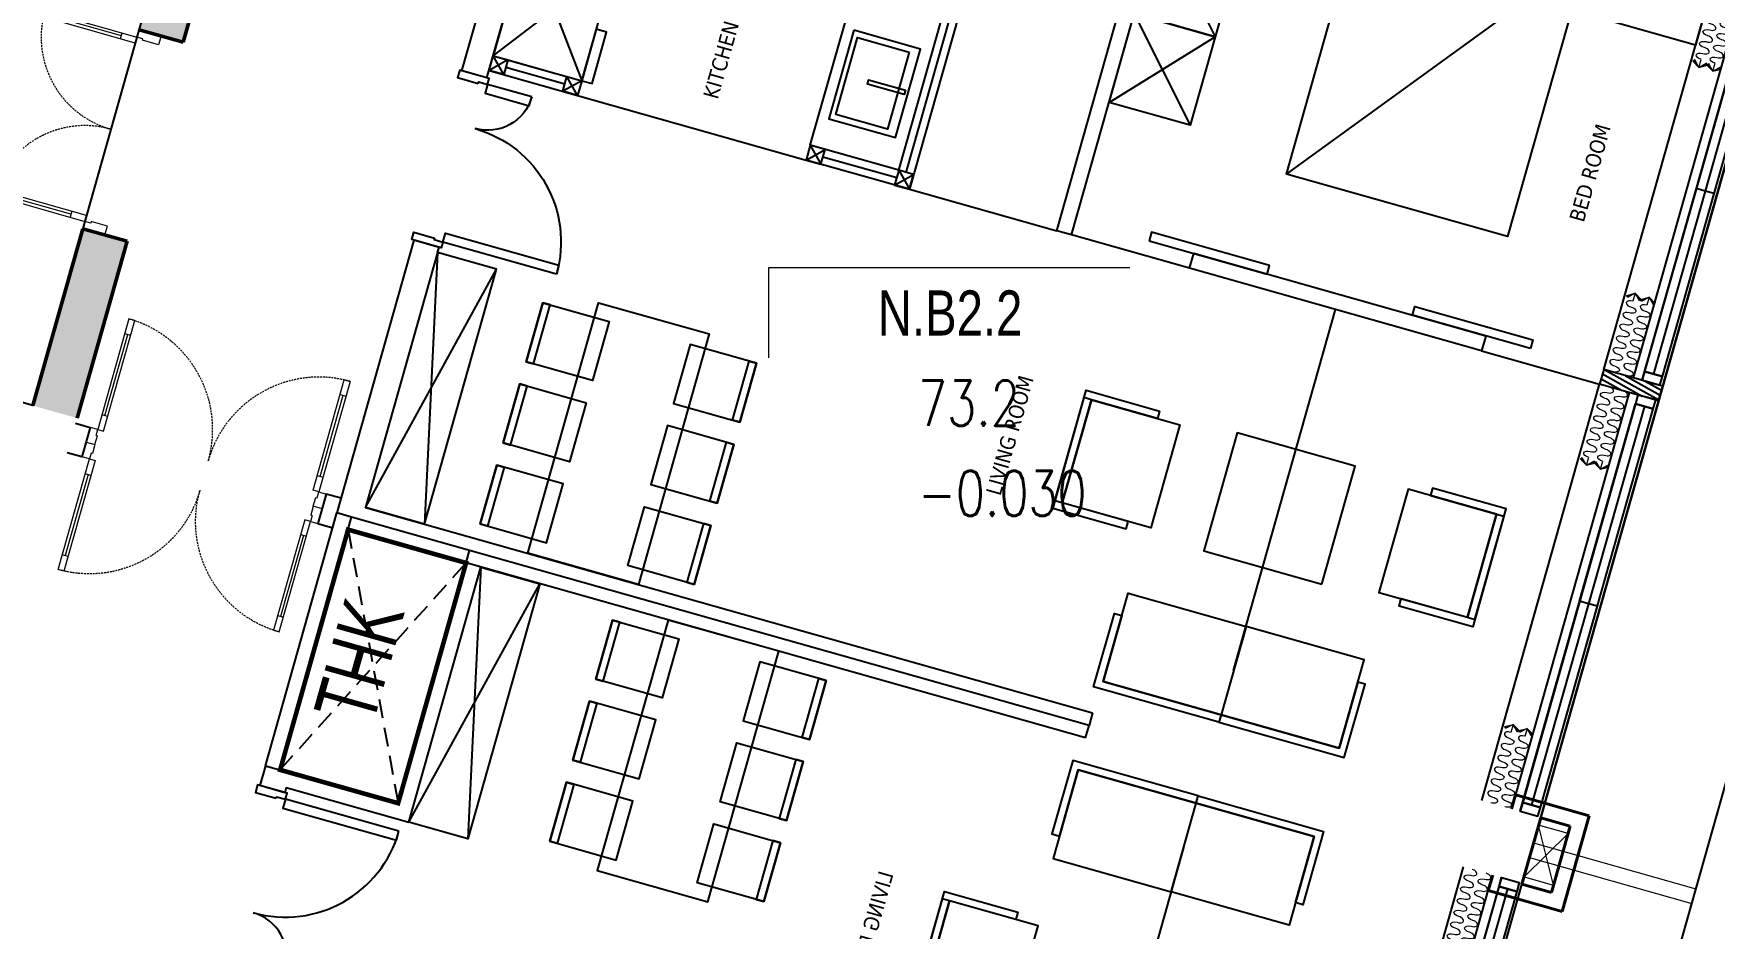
# Model space of a CAD drawing. Header units: millimetres. Extents: x -361669633 to 361256854, y -284153744 to 284385552.
# Drawn here: x -47211 to -36244, y 98022 to 103864 of the extents above; entities that cross this region are included whole.
import ezdxf
from ezdxf.enums import TextEntityAlignment as Align
from ezdxf.xclip import XClip

# ---------------------------------------------------------------- set-up
doc = ezdxf.new("R2010")
doc.units = ezdxf.units.MM
doc.header["$LTSCALE"] = 100
doc.header["$MEASUREMENT"] = 0
doc.header["$XCLIPFRAME"] = 0
doc.set_wipeout_variables(frame=1)
for name, pattern in [('ACAD_ISO03W100', [30, 12, -18]), ('HIDDEN', [0.375, 0.25, -0.125]), ('Xref_NT1+NT2_MBDV Cot vach_220729$0$HIDDEN2', [0.1875, 0.125, -0.0625]), ('Xref_ST_MBDV Cot vach 30.7.2022$0$HIDDEN', [0.375, 0.25, -0.125])]:
    doc.linetypes.add(name, pattern=pattern)
for name, color, linetype in [('1VinaPVC-Text', 9, 'Continuous'), ('A-_FURN----_E-_N', 251, 'Continuous'), ('A-_SANIEQPT_E-_N', 251, 'Continuous'), ('A-ANNO-ROOM', 50, 'Continuous'), ('A-WALL-FNSH', 11, 'Continuous'), ('dien tich thong thuy', 3, 'Continuous'), ('IDEA - dim', 251, 'Continuous'), ('KT-Net manh', 139, 'Continuous'), ('KT-Tuong', 1, 'Continuous'), ('Xref_NT1+NT2_MBDV Cot vach_220729$0$ccu12-Hatch', 250, 'Continuous'), ('Xref_NT1+NT2_MBDV Cot vach_220729$0$ccu12-Thay', 7, 'Continuous'), ('Xref_NT1+NT2_MBDV Cot vach_220729$0$KT-Net manh', 139, 'Continuous'), ('Xref_NT1+NT2_MBDV Cot vach_220729$0$KT-Text', 7, 'Continuous'), ('Xref_ST_MBDV Cot vach 30.7.2022$0$KT-Khuat', 9, 'Xref_ST_MBDV Cot vach 30.7.2022$0$HIDDEN')]:
    doc.layers.add(name, color=color, linetype=linetype)
for name, color, linetype, lineweight in [('CIC36 net manh', 8, 'Continuous', 9), ('KT-Chuviet', 255, 'Continuous', 15), ('KT-lomo nuoc', 3, 'HIDDEN', 5), ('KT-Net cat', 1, 'Continuous', 40), ('KT-Net thay', 7, 'Continuous', 15), ('KT-Net truc', 18, 'Continuous', 15), ('Xref_NT1+NT2_MBDV Cot vach_220729$0$CUA', 37, 'Continuous', 13), ('Xref_NT1+NT2_MBDV Cot vach_220729$0$KT-Net cot vach', 6, 'Continuous', 50)]:
    doc.layers.add(name, color=color, linetype=linetype, lineweight=lineweight)
doc.styles.add('220126_HDN_HBA typical plan$0$211210_HDN_HBA_TYPICAL PLAN CORE OPT 1$0$HBA-Text', font='GOTHIC.TTF')
doc.styles.add('font unicode ccu', font='arial.ttf')
doc.styles.add('ROMANS', font='ROMANS.SHX')
doc.styles.add('Tahoma', font='tahoma.ttf')
doc.styles.add('Xref_NT1+NT2_MBDV Cot vach_220729$0$Arial', font='arial.ttf', dxfattribs={"width": 0.7})

# ---------------------------------------------------------------- blocks, each defined once
blk = doc.blocks.new('*U155')
for p, q in [((-1260.000000000004, 525.000000000002), (-1300.000000000004, 525.000000000002)), ((-1280.000000000004, 100.0000000000002), (-1280.000000000004, 525.000000000002)), ((-90.00000000000001, 525.0000000000018), (-50.00000000000001, 525.0000000000018)), ((-70, 100), (-70.00000000000001, 525.0000000000018)), ((-1260.000000000004, 100.0000000000002), (-1300.000000000004, 100.0000000000002)), ((-90, 100), (-50, 100))]:
    blk.add_line(p, q)
for points in [[(-1300.000000000004, 1.776356839400256e-13), (-1260.000000000004, 1.776356839400256e-13), (-1260.000000000004, 625.000000000002), (-1300.000000000004, 625.000000000002)], [(-50, 0), (-90, 0), (-90.00000000000001, 625.0000000000018), (-49.99999999999979, 625.0000000000018)], [(-1350.000000000004, -149.9999999999989), (-1290.000000000004, -149.9999999999989), (-1290.000000000004, -39.99999999999982), (-1300.000000000004, -39.99999999999982), (-1300.000000000004, 1.776356839400256e-13), (-1350.000000000004, 2.060573933704296e-13)], [(0, -149.9999999999991), (-60, -149.9999999999991), (-60, -40), (-50, -40), (-50, 0), (0, 0)]]:
    blk.add_lwpolyline(points, close=True)
at = {"linetype": 'Xref_NT1+NT2_MBDV Cot vach_220729$0$HIDDEN2'}
for centre, radius, start, end in [((-1300.000000001013, -1.091216006443577e-09), 625.00000000124, 7.016709298534867e-15, 89.99996073224838), ((-49.99999999983451, -2.645705876602741e-10), 625.000000000419, 90.00003926775162, 180)]:
    blk.add_arc(centre, radius, start, end, dxfattribs=at)
blk = doc.blocks.new('Xref_NT1+NT2_MBDV Cot vach_220729$0$A$C6F5A0866')
at = {"layer": 'Xref_NT1+NT2_MBDV Cot vach_220729$0$ccu12-Hatch', "ltscale": 0.5}
h = blk.add_hatch(dxfattribs=at)
h.set_pattern_fill('1BETONG2-BOP', color=256, scale=50, angle=-9.221226682393311, pattern_type=2)
h.set_pattern_definition([(40.77877331760666, (-344030.3944177576, 1051586.248183714), (348.9675850483742, -88.4399490210206), [37.5, -412.5]), (345.7787733176067, (-344030.3944177576, 1051586.248183714), (-8.210898913512196, 382.3529989210534), [29.99999999999996, -329.9999999999994]), (91.23017331760666, (-344001.3137862326, 1051578.878190373), (340.7569124668878, 293.9127818386315), [31.87009499999996, -350.5710559999993]), (36.96297331760668, (-344014.3697291065, 1051684.955880241), (513.4625743915367, -167.2010307779809), [56.25, -618.75]), (87.41437331760669, (-343971.5811901797, 1051671.022434192), (539.3416914241059, 405.8762616606115), [47.80514399999991, -525.8564999999986]), (341.9629733176067, (-344014.3697291065, 1051684.955880241), (539.3413746221111, 405.8766828830586), [44.99999999999991, -494.9999999999993]), (11.77877331760669, (-343969.0220530062, 1051652.266611784), (262.3373889366649, -246.5341646977719), [37.49999999999999, -412.4999999999999]), (216.7787733176067, (-343969.0220530062, 1051652.266611784), (302.3113750775801, -234.2414718695076), [30, -330]), (62.23017331760668, (-343947.1606170078, 1051631.722084084), (440.5244551362457, 91.85968184684302), [31.870095, -350.571056]), (58.27877331760666, (-344030.3944177576, 1051586.248183714), (-53.36434103728865, 157.7776666884637), [0, -325.9999999999994, 0, -334.9999999999994, 0, -331.2499999999994]), (355.2787733176066, (-344030.3944177576, 1051586.248183714), (170.2997612820221, 164.892499245073), [0, -190.9999999999999, 0, -318.4999999999999, 0, -126.25]), (318.2787733176067, (-344140.4534993852, 1051604.115711559), (261.6547411591457, -53.9033888446771), [0, -125, 0, -389.9999999999999, 0, -517.4999999999999]), (308.2787733176067, (-344189.8073476484, 1051612.128055886), (295.8455729819947, 2.678777138048432), [0, -162.4999999999997, 0, -258.9999999999993, 0, -367.4999999999993]), (305.7787733176067, (-344030.3944177576, 1051586.248183714), (172.3971011095514, 124.2396455605985), []), (305.7787733176067, (-344020.5792959586, 1051646.706647836), (172.3971011095514, 124.2396455605985), [])])
h.paths.add_polyline_path([(3150.000966757172, 11324.99636555534), (6200.000687518448, 11324.99637230266), (6200.000687552747, 324.9995365019422), (5800.000662928098, 324.9995365005452), (5800.000662927137, 624.999536500778), (5900.000687551787, 624.9995365010254), (5900.000687519336, 11024.99636555523), (3150.000408315187, 11024.99636555534)])
h.paths.add_polyline_path([(4450.000662927923, 324.9995364966016), (3249.999483165913, 324.9995364926581), (3249.999833536145, 624.9995365010109), (4450.000662927108, 624.9995364966016)])
at = {"layer": 'Defpoints'}
blk.add_lwpolyline([(3249.999833536189, 3524.996365553248), (5900.000687551801, 3524.996365553467), (5900.000687551787, 624.9995365010254), (3249.999833536145, 624.9995365010109)], close=True, dxfattribs=at)
at = {"layer": 'Xref_NT1+NT2_MBDV Cot vach_220729$0$KT-Net cot vach'}
for p, q in [((4450.000662927137, 624.9995365005452), (4450.000662928156, 324.9995365007926)), ((5800.000662927137, 624.999536500778), (5800.000662928098, 324.9995365005452))]:
    blk.add_line(p, q, dxfattribs=at)
for points in [[(3150.000687536231, 11324.99636555547), (6200.000687518419, 11324.99636555546), (6200.000687552747, 324.9995365019422), (5800.000662928098, 324.9995365005452)], [(4450.000662927108, 624.9995364966016), (3249.99948316504, 624.9995364926435)], [(4450.000662927923, 324.9995364966016), (3249.999483165913, 324.9995364926581)]]:
    blk.add_lwpolyline(points, dxfattribs=at)
at = {"layer": 'Xref_NT1+NT2_MBDV Cot vach_220729$0$CUA'}
blk.add_blockref('*U155', (5800.000662927167, 624.999536500778), dxfattribs=at)
blk = doc.blocks.new('*U246')
for points in [[(482.6951045578201, -398.9039813853606), (464.6170375002125, -396.4493711387506), (464.3337632049024, -466.3349522090732)], [(396.7561588253833, -484.1490495130481), (464.3337632049024, -466.3349522090732), (394.4481821902239, -466.0516779393653)]]:
    blk.add_hatch(color=256).paths.add_polyline_path(points)
blk.add_line((464.3337632049024, -466.3349522090732), (416.9273155568029, -418.7598943406972))
for points in [[(482.6951045578201, -398.9039813853606), (464.6170375002125, -396.4493711387506), (464.3337632049024, -466.3349522090732)], [(396.7561588253833, -484.1490495130481), (464.3337632049024, -466.3349522090732), (394.4481821902239, -466.0516779393653)]]:
    blk.add_lwpolyline(points, close=True)
for centre in [(16.76743755071067, -17.17677016190672), (85.71403000141326, -87.65612936302188), (155.3043908096025, -157.4940017787478), (224.8947516177918, -227.3318741944736), (294.485112425981, -297.1697466101995), (364.0754732341703, -367.0076190259254)]:
    blk.add_ellipse(centre, major_axis=(34.52187991841241, 31.95056764796491), ratio=0.5238875827070036, start_param=4.731720461219403, end_param=7.873313114809197)
at = {"extrusion": (0, 0, -1)}
for centre in [(51.5728287498025, -52.1059534814385), (120.5194212005051, -122.5853126825537), (190.1097820086943, -192.4231850982796), (259.7001428168836, -262.2610575140054), (329.2905036250728, -332.0989299297313), (398.8808644332621, -401.9368023454572)]:
    blk.add_ellipse(centre, major_axis=(-32.07293168385898, -34.4082260416161), ratio=0.5238875826554585, start_param=4.731720461217387, end_param=7.87331311480718, dxfattribs=at)
blk = doc.blocks.new('*U242')
at = {"linetype": 'Continuous'}
for points in [[(-375.0000000000002, -849.9999999962746), (374.9999999999998, -849.9999999962748), (375.0000000000002, 850.0000000037252), (-374.9999999999998, 850.0000000037254)], [(-724.9999999999999, 750.0000000037254), (-274.9999999999999, 750.0000000037253), (-274.9999999999999, 350.0000000037253), (-724.9999999999999, 350.0000000037254)], [(-724.9999999999999, 350.0000000037254), (-674.9999999999999, 350.0000000037254), (-674.9999999999999, 750.0000000037254), (-724.9999999999999, 750.0000000037254)], [(725.0000000000001, 750.0000000037252), (275.0000000000001, 750.0000000037253), (275.0000000000001, 350.0000000037252), (725.0000000000001, 350.0000000037252)], [(725.0000000000001, 350.0000000037252), (675.0000000000001, 350.0000000037252), (675.0000000000001, 750.0000000037252), (725.0000000000001, 750.0000000037252)], [(-725, 200.0000000037254), (-274.9999999999999, 200.0000000037253), (-275.0000000000001, -199.9999999962747), (-725, -199.9999999962746)], [(-725, -199.9999999962746), (-675, -199.9999999962746), (-675, 200.0000000037254), (-725, 200.0000000037254)], [(725, 200.0000000037251), (275.0000000000001, 200.0000000037252), (274.9999999999999, -199.9999999962748), (725, -199.9999999962749)], [(725, -199.9999999962749), (675, -199.9999999962748), (675, 200.0000000037252), (725, 200.0000000037251)], [(-725.0000000000001, -749.9999999962746), (-275.0000000000001, -749.9999999962747), (-275.0000000000001, -349.9999999962747), (-725.0000000000001, -349.9999999962746)], [(-725.0000000000001, -349.9999999962746), (-675.0000000000001, -349.9999999962746), (-675.0000000000001, -749.9999999962746), (-725.0000000000001, -749.9999999962746)], [(724.9999999999999, -749.9999999962748), (274.9999999999999, -749.9999999962747), (274.9999999999999, -349.9999999962748), (724.9999999999999, -349.9999999962748)], [(724.9999999999999, -349.9999999962748), (674.9999999999999, -349.9999999962748), (674.9999999999999, -749.9999999962748), (724.9999999999999, -749.9999999962748)]]:
    blk.add_lwpolyline(points, close=True, dxfattribs=at)
blk = doc.blocks.new('dc')
for points in [[(-1100, -40), (-1110, -40), (-1110, -100), (-1150, -100), (-1150, 100), (-1100, 100)], [(-50, -40), (-40, -40), (-40, -100), (0, -100), (0, 100), (-50, 100)], [(-1109.999999999985, -400), (-1109.999999999985, -100), (-1049.999999999985, -100), (-1049.999999999985, -400)], [(-39.99999999998545, -869.9999999999709), (-39.99999999998545, -99.9999999999709), (-99.99999999998545, -99.9999999999709), (-99.99999999998545, -869.9999999999709)]]:
    blk.add_lwpolyline(points, close=True)
for centre, radius, start, end in [((-1110.000000000029, -99.9999999999709), 300.0000000000291, 270, 0), ((-40.0000000000291, -100.0000000000873), 769.9999999999345, 180, 270)]:
    blk.add_arc(centre, radius, start, end)
blk = doc.blocks.new('27')
blk.add_line((-5.820766091346741e-11, 100), (-4.365574568510056e-11, 1.455191522836685e-11))
blk.add_lwpolyline([(84.9999999999709, 5099.999999294523), (2.91038304567337e-11, 5099.999999294509), (-2.91038304567337e-11, 100)])
at = {"color": 6, "const_width": 29.99999999999999}
blk.add_lwpolyline([(84.9999999999709, 900.0000000000146), (1714.999999999956, 900.0000000000146), (1714.999999999971, 100.0000000000146), (84.9999999999709, 100)], close=True, dxfattribs=at)
at = {"layer": 'A-_FURN----_E-_N'}
blk.add_line((84.99999999995634, 1400.000000000015), (84.99999999994179, 1000.000000000015), dxfattribs=at)
at = {"layer": 'A-_FURN----_E-_N', "linetype": 'Continuous'}
for points in [[(748.005034064845, 6709.999999647203), (299.9999999999854, 6709.999999647218), (299.9999999999563, 5909.999999647218), (249.9999999999854, 5909.999999647211), (249.9999999999709, 6759.999999647225), (748.0050340648304, 6759.999999647218)], [(299.9999999999854, 6709.999999647218), (899.9999999999418, 6709.999999647203), (899.9999999999563, 5909.999999647218), (299.9999999999563, 5909.999999647218)], [(748.0050340648304, 5109.999999647218), (299.9999999999563, 5109.999999647218), (299.9999999999563, 5909.999999647218), (249.9999999999854, 5909.999999647211), (249.9999999999709, 5059.999999647203), (748.005034064845, 5059.999999647203)], [(299.9999999999563, 5109.999999647218), (899.9999999999563, 5109.999999647218), (899.9999999999563, 5909.999999647218), (299.9999999999563, 5909.999999647218)], [(2049.999999999971, 4536.256099734179), (2049.999999999971, 5136.256099734164), (1349.999999999956, 5136.256099734179), (1349.999999999942, 4536.256099734179)], [(1349.999999999956, 4984.261133799286), (1349.999999999942, 4536.256099734179), (2049.999999999971, 4536.256099734179), (2049.999999999971, 4486.256099734179), (1299.999999999956, 4486.256099734179), (1299.999999999956, 4984.261133799242)], [(2049.999999999971, 4984.261133799286), (2049.999999999971, 4536.256099734179), (1349.999999999942, 4536.256099734179), (1349.999999999956, 4486.256099734164), (2099.999999999971, 4486.256099734164), (2099.999999999971, 4984.261133799286)]]:
    blk.add_lwpolyline(points, close=True, dxfattribs=at)
at = {"layer": 'A-WALL-FNSH', "color": 5}
for points in [[(285.0001801965118, 8079.999999313572), (285.0001801965118, 7959.999999313572), (225.0001801965118, 7959.999999313557), (225.0001801964972, 8079.999999313557)], [(2989.994292274088, 7959.999999313499), (285.0001801965118, 7959.999999313572), (285.0001801965118, 8079.999999313572), (2989.994292274074, 8079.999999313492)], [(1649.99714613703, 8019.999999313564), (285.0001801965118, 8019.999999313572), (285.0001801965118, 8079.999999313572), (1649.99714613703, 8079.999999313572)]]:
    blk.add_lwpolyline(points, close=True, dxfattribs=at)
blk.add_lwpolyline([(225.0001801965118, 7959.999999313557), (2989.994292274088, 7959.999999313499)], dxfattribs=at)
at = {"layer": 'IDEA - dim'}
for p, q in [((8475.000180194795, 8099.999999294552), (225.0001801965118, 8099.999999294363)), ((3049.994292274074, 7899.999999294421), (225.0001801965263, 7899.999999294363))]:
    blk.add_line(p, q, dxfattribs=at)
blk.add_lwpolyline([(1814.999999999971, 1000.000000000015), (84.99999999994179, 1000.000000000015), (84.99999999995634, 1400.000000000015), (1814.999999999956, 1400)], close=True, dxfattribs=at)
at = {"layer": 'KT-Net manh', "linetype": 'ACAD_ISO03W100', "ltscale": 4}
for p, q in [((225.0001801965118, 7699.999999294363), (3049.994292244286, 7699.999999294458)), ((599.9999999999563, 5909.999999647203), (3049.994292274059, 5909.999999647203)), ((84.99999999994179, 1000.000000000015), (1814.999999999956, 1400)), ((1814.999999999971, 1000.000000000015), (84.99999999995634, 1400.000000000015))]:
    blk.add_line(p, q, dxfattribs=at)
at = {"layer": 'KT-Tuong'}
for p, q in [((84.99999999995634, 5099.999999294538), (84.9999999999709, 900.0000000000146)), ((84.9999999999709, 900.0000000000146), (-4.365574568510056e-11, 900.0000000000146)), ((1714.999999999956, 900.0000000000146), (84.9999999999709, 900.0000000000146)), ((1714.999999999956, 1.455191522836685e-11), (1714.999999999956, 900.0000000000146)), ((1814.999999999971, 170.0000000000146), (1849.994292274059, 170.0000000000146)), ((1849.994292274059, 170.0000000000146), (1849.994292274059, 1.455191522836685e-11)), ((1714.999999999971, 100.0000000000146), (-5.820766091346741e-11, 100)), ((1714.999999999956, 1.455191522836685e-11), (-4.365574568510056e-11, 1.455191522836685e-11)), ((1714.999999999956, 1.455191522836685e-11), (1849.994292274059, 1.455191522836685e-11))]:
    blk.add_line(p, q, dxfattribs=at)
for points in [[(1814.999999999971, 170.0000000000146), (1814.999999999971, 1000.000000000015), (84.99999999994179, 1000.000000000015)], [(-5.820766091346741e-11, 100), (-4.365574568510056e-11, 1.455191522836685e-11)]]:
    blk.add_lwpolyline(points, dxfattribs=at)
at = {"layer": 'Xref_ST_MBDV Cot vach 30.7.2022$0$KT-Khuat', "linetype": 'Xref_ST_MBDV Cot vach 30.7.2022$0$HIDDEN', "ltscale": 5}
for p, q in [((84.9999999999709, 100), (1714.999999999956, 900.0000000000146)), ((1714.999999999971, 100.0000000000146), (84.9999999999709, 900.0000000000146))]:
    blk.add_line(p, q, dxfattribs=at)
at = {"layer": 'A-_FURN----_E-_N', "linetype": 'Continuous', "rotation": 270}
blk.add_blockref('*U242', (934.9999999962165, 2645.000000000015), dxfattribs=at)
at = {"layer": 'A-_FURN----_E-_N', "rotation": 179.9999999999999}
blk.add_blockref('dc', (1849.994292274074, 84.99997074174462), dxfattribs=at)
at = {"layer": 'CIC36 net manh', "color": 8, "xscale": 0.81000000001126, "yscale": 0.81000000001126, "zscale": 0.81000000001126, "rotation": 45.123201203973}
for p in [(225.5284508862678, 7856.29028462265), (225.7461652182974, 7761.336658135711)]:
    blk.add_blockref('*U246', p, dxfattribs=at)
at = {"layer": '1VinaPVC-Text', "style": 'Tahoma', "text_generation_flag": 4}
blk.add_text('LIVING ROOM', height=100.0000000000054, dxfattribs=at).set_placement((1280.21220677899, 4137.080444374005))
blk = doc.blocks.new('*U244')
at = {"ltscale": 5}
for points in [[(-300, -450), (300, -450), (300, 0), (-300, 0)], [(-261, -65), (261, -65), (261, -415), (-261, -415)], [(-15, -20), (15, -20), (15, -270), (-15, -270)]]:
    blk.add_lwpolyline(points, close=True, dxfattribs=at)
blk = doc.blocks.new('34')
at = {"layer": 'A-_FURN----_E-_N'}
h = blk.add_hatch(dxfattribs=at)
h.set_pattern_fill('ANSI31', color=256, scale=9.999999999999995, angle=211.5575591802759)
h.set_pattern_definition([(256.5575591802759, (115237.8922864832, 116026.232985067), (30.88017535707068, -7.380871894062654), [])])
h.paths.add_polyline_path([(5550.005707726727, 7699.999999293912), (5650.005707726712, 7699.999999293876), (5650.005707726741, 8099.999999293876), (5550.00570772677, 8099.99999929389)])
blk.add_line((8699.999999999985, 99.99999999908323), (8699.999999999985, -9.167706593871117e-10))
blk.add_lwpolyline([(8615.000000000538, 5099.999999293606), (8700.000000000495, 5099.999999293577), (8699.99999999997, 99.99999999906868)])
for p, q in [((5650.005707726406, 4919.999999999418), (5550.005707726406, 4919.999999999432)), ((5550.005707726188, 2919.999999999462), (3950.005707726203, 2919.999999999607)), ((5550.00570772613, 2319.999999999447), (4550.005707726115, 2319.999999999549)), ((8614.99999999981, 569.9999999990832), (8614.999999999782, 169.9999999990832))]:
    blk.add_line(p, q, dxfattribs=at)
at = {"layer": 'A-_FURN----_E-_N', "linetype": 'Continuous'}
for points in [[(6650.000000000728, 6835.738865494437), (6650.000000000786, 7283.743899559551), (7350.000000000786, 7283.743899559464), (7350.000000000786, 7333.743899559486), (6600.0000000008, 7333.743899559558), (6600.000000000728, 6835.738865494466)], [(7350.000000000742, 6835.73886549435), (7350.000000000786, 7283.743899559464), (6650.000000000786, 7283.743899559551), (6650.000000000786, 7333.743899559566), (7400.000000000771, 7333.743899559486), (7400.000000000742, 6835.738865494372)], [(6650.000000000786, 7283.743899559551), (6650.000000000713, 6683.743899559566), (7350.000000000742, 6683.743899559457), (7350.000000000786, 7283.743899559464)], [(8400.000000000698, 6709.99999964633), (7800.000000000713, 6709.999999646374), (7800.000000000626, 5909.999999646403), (8400.00000000064, 5909.999999646316)], [(7951.994965935854, 6709.999999646374), (8400.000000000698, 6709.99999964633), (8400.00000000064, 5909.999999646316), (8450.000000000626, 5909.999999646308), (8450.000000000728, 6759.999999646316), (7951.994965935854, 6759.999999646388)], [(7400.000000000684, 6309.999999646425), (6600.000000000669, 6309.999999646519), (6600.000000000597, 5509.999999646519), (7400.000000000611, 5509.999999646439)], [(8400.000000000538, 5109.999999646345), (7800.000000000538, 5109.999999646403), (7800.000000000626, 5909.999999646403), (8400.00000000064, 5909.999999646316)], [(7951.99496593565, 5109.999999646374), (8400.000000000538, 5109.999999646345), (8400.00000000064, 5909.999999646316), (8450.000000000626, 5909.999999646308), (8450.000000000538, 5059.99999964633), (7951.994965935664, 5059.999999646359)], [(6650.000000000495, 4536.25609973348), (6650.000000000553, 5136.25609973348), (7350.000000000524, 5136.256099733408), (7350.00000000048, 4536.256099733408)], [(6650.000000000524, 4984.261133798587), (6650.000000000495, 4536.25609973348), (7350.00000000048, 4536.256099733408), (7350.00000000048, 4486.256099733393), (6600.00000000048, 4486.25609973348), (6600.000000000509, 4984.261133798587)], [(7350.000000000524, 4984.2611337985), (7350.00000000048, 4536.256099733408), (6650.000000000495, 4536.25609973348), (6650.00000000048, 4486.256099733466), (7400.00000000048, 4486.256099733393), (7400.000000000553, 4984.2611337985)], [(3550.005707726305, 4119.999999999636), (3550.005707726377, 4669.999999993262), (4150.005707726377, 4669.999999993175), (4150.005707726334, 4119.999999999578), (3550.005707726305, 4119.999999999636)], [(4150.005707726334, 4119.999999999578), (4150.005707726377, 4669.999999993175), (4750.005707726377, 4669.999999993117), (4750.005707726319, 4119.99999999952), (4150.005707726334, 4119.999999999578)], [(5550.005707725883, 169.9999999994325), (5550.005707725955, 769.999999999447), (4750.00570772597, 769.9999999995198), (4750.005707725897, 169.999999999578)], [(5550.005707725955, 769.999999999447), (5550.005707725941, 839.9999999994179), (5200.00570772597, 839.999999999447), (5200.005707725955, 769.9999999994616)]]:
    blk.add_lwpolyline(points, close=True, dxfattribs=at)
at = {"layer": 'A-WALL-FNSH', "color": 5}
for points in [[(3010.005707726741, 7959.99999931315), (5490.005707726741, 7959.999999312888), (5490.005707726741, 8079.999999312873), (3010.005707726756, 8079.999999313142)], [(4250.005707726727, 7959.999999313004), (3010.005707726741, 7959.99999931315), (3010.005707726741, 8019.99999931315), (4250.005707726756, 8019.999999313033)], [(4250.005707726756, 8019.999999313033), (5490.005707726756, 8019.99999931288), (5490.005707726741, 8079.999999312873), (4250.005707726756, 8079.999999313019)], [(5490.005707726741, 8079.999999312873), (5490.005707726741, 7959.999999312888), (5550.005707726741, 7959.99999931288), (5550.005707726756, 8079.999999312888)], [(5650.005707726756, 8079.999999312924), (5650.005707726756, 7959.999999312924), (5710.005707726741, 7959.999999312895), (5710.005707726756, 8079.999999312902)], [(5710.005707726741, 7959.999999312895), (8414.999819804318, 7959.999999312677), (8414.999819804318, 8079.999999312677), (5710.005707726756, 8079.999999312902)], [(7050.002853863814, 7959.999999312844), (5710.005707726741, 7959.999999312895), (5710.005707726741, 8019.999999312924), (7050.0028538638, 8019.999999312837)], [(7050.0028538638, 8019.999999312837), (8414.999819804318, 8019.999999312677), (8414.999819804318, 8079.999999312677), (7050.002853863814, 8079.999999312822)], [(8414.999819804318, 8079.999999312677), (8414.999819804318, 7959.999999312677), (8474.999819804318, 7959.999999312669), (8474.999819804332, 8079.999999312662)]]:
    blk.add_lwpolyline(points, close=True, dxfattribs=at)
for points in [[(5550.005707726741, 7959.99999931288), (3010.005707726741, 7959.99999931315)], [(8474.999819804318, 7959.999999312669), (5710.005707726741, 7959.999999312895)], [(5550.005707726188, 2969.999999999432), (4050.005707726217, 2969.999999999578)], [(5600.005707726144, 2419.999999999403), (5600.005707726174, 2919.999999999432)], [(5600.005707725897, 269.9999999994179), (5600.005707725926, 669.9999999994325)]]:
    blk.add_lwpolyline(points, dxfattribs=at)
at = {"layer": 'IDEA - dim'}
for p, q in [((224.9998198060057, 8099.999999294567), (8474.999819804347, 8099.999999293468)), ((5550.00570772677, 8099.99999929389), (5550.005707726727, 7699.999999293912)), ((5650.005707726741, 8099.999999293876), (5650.005707726712, 7699.999999293876)), ((2950.005707726741, 7899.999999294188), (5550.005707726727, 7899.999999293817)), ((5650.005707726741, 7899.999999293854), (8474.999819804289, 7899.999999293446)), ((5550.005707726727, 7699.999999293912), (5650.005707726712, 7699.999999293876)), ((5550.00570772661, 6899.999999293883), (5550.005707726406, 4919.999999999432)), ((5550.00570772661, 6899.999999293883), (5650.005707726625, 6899.99999929389)), ((5650.005707726625, 6899.99999929389), (5650.005707726406, 4919.999999999418)), ((3950.005707726203, 3019.999999999607), (5650.005707726188, 3019.999999999418)), ((5650.005707726188, 2919.999999999418), (5550.005707726188, 3019.999999999432)), ((5550.005707726188, 2919.999999999462), (5650.005707726188, 3019.999999999418)), ((5650.005707726188, 3019.999999999418), (5650.00570772613, 2319.999999999432)), ((5550.005707726188, 2919.999999999505), (5550.00570772613, 2319.999999999447)), ((5650.00570772613, 2319.999999999432), (5550.005707726115, 2419.999999999432)), ((5550.00570772613, 2319.999999999447), (5650.005707726115, 2419.999999999418)), ((5550.005707725955, 769.9999999994907), (4550.005707725941, 769.9999999996071)), ((5550.005707725897, 269.9999999994325), (5550.005707725955, 769.999999999447)), ((5650.005707725941, 769.9999999994325), (5550.005707725955, 669.9999999994325)), ((5550.005707725955, 769.999999999447), (5650.005707725941, 669.9999999994179)), ((5650.005707725897, 169.9999999994325), (5650.005707725941, 769.9999999994325)), ((5650.005707725897, 269.9999999994034), (5550.005707725883, 169.9999999994325)), ((5550.005707725897, 269.9999999994325), (5650.005707725897, 169.9999999994325)), ((5700.005707725897, 169.9999999994179), (5700.005707725853, -5.820766091346741e-10))]:
    blk.add_line(p, q, dxfattribs=at)
for points in [[(2950.005707726639, 6859.999999646985), (2950.005707726727, 7699.999999294188), (3350.005707726697, 7699.999999294116), (3350.005707726625, 6859.999999646934)], [(5550.005707726668, 7202.647718706525), (5550.005707726566, 6402.647718706532), (5490.005707726566, 6402.647718706561), (5490.005707726654, 7202.647718706547)], [(5550.005707726392, 4617.352280586798), (5550.005707726465, 5417.352280586783), (5490.005707726465, 5417.352280586783), (5490.005707726377, 4617.352280586827)], [(5550.005707726188, 2919.999999999462), (5650.005707726188, 2919.999999999418), (5650.005707726188, 3019.999999999418), (5550.005707726188, 3019.999999999432)], [(5550.00570772613, 2319.999999999447), (5650.00570772613, 2319.999999999432), (5650.005707726115, 2419.999999999418), (5550.005707726115, 2419.999999999432)], [(5550.005707725955, 769.999999999447), (5650.005707725941, 769.9999999994325), (5650.005707725941, 669.9999999994179), (5550.005707725955, 669.9999999994325)], [(6884.999999999767, 169.9999999992579), (8614.999999999782, 169.9999999990832), (8614.99999999981, 569.9999999990832), (6884.999999999825, 569.9999999992579)], [(5550.005707725897, 269.9999999994325), (5650.005707725897, 269.9999999994034), (5650.005707725897, 169.9999999994325), (5550.005707725883, 169.9999999994325)]]:
    blk.add_lwpolyline(points, close=True, dxfattribs=at)
blk.add_lwpolyline([(2986.005707726639, 6859.999999647036), (4886.005707726625, 6859.999999646832), (4886.00570772645, 5359.99999964681), (2986.005707726479, 5359.999999647014)], dxfattribs=at)
at = {"layer": 'KT-Net manh', "linetype": 'ACAD_ISO03W100', "ltscale": 4}
for p, q in [((5550.005707756514, 7699.999999293897), (2950.005707726727, 7699.999999294188)), ((8474.999819804289, 7699.999999293454), (5650.005707756514, 7699.999999293883)), ((5650.005707726625, 6899.99999929389), (5650.005707756514, 7699.999999293883)), ((4886.00570772645, 5359.99999964681), (2986.005707726639, 6859.999999647036)), ((8100.00000000064, 5909.999999646345), (5650.005707726508, 5909.999999646621)), ((5650.005707726406, 4919.999999999418), (5650.005707726319, 4119.999999999432)), ((3550.005707726305, 4119.999999999636), (4150.005707726377, 4669.999999993175)), ((4150.005707726334, 4119.999999999578), (4750.005707726377, 4669.999999993117)), ((4750.005707726319, 4119.99999999952), (4150.005707726377, 4669.999999993175)), ((5650.005707726188, 3019.999999999418), (5650.005707726319, 4019.999999999403)), ((5650.005707725941, 769.9999999994325), (5650.00570772613, 2319.999999999432)), ((5550.005707725883, 169.9999999994325), (4750.00570772597, 769.9999999995198)), ((4750.005707725897, 169.999999999578), (5550.005707725955, 769.999999999447)), ((8614.999999999782, 169.9999999990832), (6884.999999999825, 569.9999999992579)), ((6884.999999999767, 169.9999999992579), (8614.99999999981, 569.9999999990832))]:
    blk.add_line(p, q, dxfattribs=at)
at = {"layer": 'KT-Tuong'}
for p, q in [((5650.005707726319, 4119.999999999432), (2950.005707726319, 4119.999999999724)), ((5650.005707726319, 4119.999999999432), (5650.005707726319, 4019.999999999403)), ((5650.005707726319, 4019.999999999403), (2950.005707726319, 4019.999999999724)), ((5700.005707725897, 169.9999999994179), (3950.005707725883, 169.9999999995489)), ((6885, 169.9999999992724), (6850.005707725897, 169.999999999287)), ((6850.005707725897, 169.999999999287), (6850.005707725868, -7.130438461899757e-10)), ((5700.005707725853, -5.820766091346741e-10), (1900.005707722143, -1.309672370553017e-10)), ((6850.005707725868, -7.130438461899757e-10), (8699.999999999985, -9.167706593871117e-10))]:
    blk.add_line(p, q, dxfattribs=at)
blk.add_lwpolyline([(6885, 169.9999999992724), (6884.999999999767, 169.9999999992579), (8614.999999999782, 169.9999999990832), (8615.000000000553, 5099.999999293635)], dxfattribs=at)
at = {"layer": 'A-_FURN----_E-_N', "linetype": 'Continuous', "extrusion": (0, 0, -1), "zscale": -0.9999999999999998, "rotation": 270}
blk.add_blockref('*U242', (-7765.000000003973, 1644.9999999992), dxfattribs=at)
at = {"layer": 'A-_FURN----_E-_N', "extrusion": (0, 0, -1), "zscale": -0.9999999999999998, "rotation": 180.0000000000062}
blk.add_blockref('dc', (-6850.005707725868, 84.99997074103158), dxfattribs=at)
at = {"layer": 'A-_SANIEQPT_E-_N', "linetype": 'Continuous'}
blk.add_blockref('*U244', (5050.005707726159, 2839.999999999476), dxfattribs=at)
at = {"layer": 'CIC36 net manh', "color": 8, "xscale": 0.8100000000112604, "yscale": 0.8100000000112604, "zscale": 0.8100000000112604, "rotation": 45.12320120396665}
for p in [(2950.533978416512, 7856.290284622366), (5650.533978446299, 7856.290284622053), (2950.751692748527, 7761.33665813542), (5650.751692778329, 7761.3366581351)]:
    blk.add_blockref('*U246', p, dxfattribs=at)
at = {"layer": 'CIC36 net manh', "color": 8, "extrusion": (0, 0, -1), "xscale": 0.8100000000112602, "yscale": 0.8100000000112602, "zscale": -0.8100000000112602, "rotation": 45.12320120397938}
for p in [(-5549.477437066744, 7856.29028462206), (-8474.471549114547, 7856.29028462174), (-5549.259722734714, 7761.336658135122), (-8474.253834782488, 7761.336658134802)]:
    blk.add_blockref('*U246', p, dxfattribs=at)
at = {"layer": '1VinaPVC-Text', "style": 'Tahoma'}
for s, height, p in [('BED ROOM', 99.9999999999984, (4666.718683910425, 7314.062305466279)), ('LIVING ROOM', 100.0000000000094, (7419.787793221403, 4137.080444373234)), ('KITCHEN', 100.0000000000094, (5430.727530224394, 1657.752533752035))]:
    blk.add_text(s, height=height, rotation=180, dxfattribs=at).set_placement(p)
blk = doc.blocks.new('A$C418F5BC8')
at = {"layer": 'A-ANNO-ROOM', "insert": (648.1133449638728, 1090.790118377889), "char_height": 600, "attachment_point": 2, "rotation": 50.44882673977027, "style": '220126_HDN_HBA typical plan$0$211210_HDN_HBA_TYPICAL PLAN CORE OPT 1$0$HBA-Text'}
blk.add_mtext_dynamic_manual_height_columns('SL-S', width=722857412.8743668, gutter_width=9765.624999999996, heights=[0], dxfattribs=at)
blk = doc.blocks.new('A$C2A6C5140')
at = {"layer": 'A-ANNO-ROOM', "insert": (731.4497625969816, 1190.0169191678, 0.0003277973379295924), "char_height": 600, "attachment_point": 2, "rotation": 50.44882673977027, "style": '220126_HDN_HBA typical plan$0$211210_HDN_HBA_TYPICAL PLAN CORE OPT 1$0$HBA-Text'}
blk.add_mtext_dynamic_manual_height_columns('2-BR', width=722857412.8743668, gutter_width=9765.624999999996, heights=[0], dxfattribs=at)
blk = doc.blocks.new('A$C5388591E')
at = {"layer": 'A-ANNO-ROOM', "insert": (894.3001998505497, 842.1987865094561, 0.0004622000541105721), "char_height": 600, "attachment_point": 2, "rotation": 1.4064704596368105, "style": '220126_HDN_HBA typical plan$0$211210_HDN_HBA_TYPICAL PLAN CORE OPT 1$0$HBA-Text'}
blk.add_mtext_dynamic_manual_height_columns('3-BR', width=722857412.8743668, gutter_width=9765.624999999996, heights=[0], dxfattribs=at)
blk = doc.blocks.new('A$C21AF0CCA')
at = {"layer": 'A-ANNO-ROOM', "insert": (1197.56892258345, 814.6835720778872), "char_height": 600, "attachment_point": 2, "rotation": 0.10542954816276216, "style": '220126_HDN_HBA typical plan$0$211210_HDN_HBA_TYPICAL PLAN CORE OPT 1$0$HBA-Text'}
blk.add_mtext_dynamic_manual_height_columns('1-BR+', width=722857412.8743668, gutter_width=9765.624999999996, heights=[0], dxfattribs=at)
blk = doc.blocks.new('TAG CAO DO SAN')
blk.add_wipeout([(1526701.778855525, -266095.2298759429), (1527644.6359120198, -266095.2298759429), (1527644.6359120198, -266566.65840419114), (1526701.778855525, -266566.65840419114)]).dxf.layer = 'KT-Net thay'
at = {"layer": 'KT-Net thay', "flags": 128}
blk.add_lwpolyline([(1526701.778855525, -266095.2298759429), (1526701.778855525, -266566.6584041911), (1527644.63591202, -266566.6584041911), (1527644.63591202, -266095.2298759429)], close=True, dxfattribs=at)
for points in [[(1526701.778855525, -266330.9441400666), (1527644.63591202, -266330.9441400666)], [(1526701.778855525, -266566.6584041911), (1527644.63591202, -266566.6584041911)]]:
    blk.add_lwpolyline(points, dxfattribs=at)
at = {"layer": 'KT-Chuviet', "color": 31, "style": 'ROMANS', "width": 0.75}
blk.add_text('DTTT:', height=117.8571320618522, dxfattribs=at).set_placement((1526748.92170835, -266507.8139601254))
at = {"layer": 'KT-Chuviet', "color": 31, "style": 'font unicode ccu', "width": 0.75}
blk.add_attdef('TÊNPHÒNG', text='', height=117.85713, dxfattribs=at).set_placement((1527175.308820772, -266213.4467624734), align=Align.MIDDLE_CENTER)
at = {"layer": 'KT-Chuviet', "color": 31, "ltscale": 15, "style": 'ROMANS', "width": 0.75, "flags": 8}
blk.add_attdef('CAO-DO', (1527091.943339912, -266507.7298381611), '', height=117.8571320618522, dxfattribs=at)
blk = doc.blocks.new('*U312')
for p, q in [((-1510.000043186627, -99.99999999999979), (-1550.000043186627, -99.99999999999984)), ((-1530.000043186627, -99.99999999999979), (-1530.000043186627, -650.0000215933134)), ((-90.00000000000003, -99.99999999999999), (-50.00000000000003, -99.99999999999999)), ((-70.00000000000003, -99.99999999999999), (-70.00000000000018, -650.0000215933136)), ((-1510.000043186627, -650.0000215933134), (-1550.000043186627, -650.0000215933134)), ((-90.00000000000018, -650.0000215933136), (-50.00000000000018, -650.0000215933136))]:
    blk.add_line(p, q)
for points in [[(-1600.000043186627, 99.99999998255916), (-1540.000043186627, 99.99999998255912), (-1540.000043186627, 40.00000000000019), (-1550.000043186627, 40.0000000000002), (-1550.000043186627, 2.017941423565941e-13), (-1600.000043186627, 1.875832876413921e-13)], [(-1550.000043186627, 2.017941423565941e-13), (-1510.000043186627, 1.875832876413921e-13), (-1510.000043186627, -750.0000215933134), (-1550.000043186627, -750.0000215933134)], [(-50, 1.4210854715202e-14), (-90, 2.842170943040401e-14), (-90.00000000000021, -750.0000215933136), (-49.99999999999997, -750.0000215933136)], [(2.66100453930543e-14, 99.99999998255892), (-59.99999999999997, 99.9999999825589), (-59.99999999999999, 40.00000000000001), (-49.99999999999999, 40.00000000000001), (-50, 1.4210854715202e-14), (0, 0)]]:
    blk.add_lwpolyline(points, close=True)
at = {"linetype": 'Xref_NT1+NT2_MBDV Cot vach_220729$0$HIDDEN2'}
for centre, radius, start, end in [((-1550.000043187838, 1.309874202402258e-09), 750.0000215947994, 270.0000392677515, 0), ((-49.9999999998014, 3.174903986746966e-10), 750.0000215938143, 180, 269.9999607322485)]:
    blk.add_arc(centre, radius, start, end, dxfattribs=at)
blk = doc.blocks.new('*U313')
for p, q in [((-1509.999999998461, -99.99999999999979), (-1549.999999998461, -99.99999999999984)), ((-1529.999999998461, -99.99999999999979), (-1529.999999998462, -649.9999999992305)), ((-90.00000000000003, -99.99999999999999), (-50.00000000000003, -99.99999999999999)), ((-70.00000000000003, -99.99999999999999), (-70.00000000000018, -649.9999999992307)), ((-1509.999999998462, -649.9999999992305), (-1549.999999998462, -649.9999999992305)), ((-90.00000000000018, -649.9999999992307), (-50.00000000000018, -649.9999999992307))]:
    blk.add_line(p, q)
for points in [[(-1599.999999998461, 99.99999998255916), (-1539.999999998461, 99.99999998255912), (-1539.999999998461, 40.00000000000019), (-1549.999999998461, 40.0000000000002), (-1549.999999998461, 2.017941369556755e-13), (-1599.999999998461, 1.875832822404735e-13)], [(-1549.999999998461, 2.017941369556755e-13), (-1509.999999998461, 1.875832822404735e-13), (-1509.999999998462, -749.9999999992305), (-1549.999999998462, -749.9999999992305)], [(-50, 1.4210854715202e-14), (-90, 2.842170943040401e-14), (-90.00000000000021, -749.9999999992307), (-49.99999999999997, -749.9999999992307)], [(2.66100453930543e-14, 99.99999998255892), (-59.99999999999997, 99.9999999825589), (-59.99999999999999, 40.00000000000001), (-49.99999999999999, 40.00000000000001), (-50, 1.4210854715202e-14), (0, 0)]]:
    blk.add_lwpolyline(points, close=True)
at = {"linetype": 'Xref_NT1+NT2_MBDV Cot vach_220729$0$HIDDEN2'}
for centre, radius, start, end in [((-1549.999999999672, 1.309874164688625e-09), 750.0000000007165, 270.0000392677516, 0), ((-49.99999999980142, 3.174903895338874e-10), 749.9999999997312, 180, 269.9999607322484)]:
    blk.add_arc(centre, radius, start, end, dxfattribs=at)
blk = doc.blocks.new('*U335')
at = {"layer": 'KT-lomo nuoc', "ltscale": 500}
for p, q in [((157.1794609717314, -312.7306059659411), (-178.6978908077722, -89.82613189332976)), ((-21.51842983604143, -402.5474408069309), (-2.602085213965211e-18, -0.009297052340116352))]:
    blk.add_line(p, q, dxfattribs=at)
blk.add_lwpolyline([(157.1794609717314, -312.7306059659411), (-21.51842983604143, -402.5474408069309), (-178.6978908077722, -89.82613189332976), (-2.602085213965211e-18, -0.009297052340116352)], close=True, dxfattribs=at)
blk = doc.blocks.new('CTN TB 33-35')
at = {"layer": 'KT-Net cat'}
for p, q in [((-15224.47774954552, -53142.93439889257), (-15250.21742293056, -53234.02527705868)), ((-14743.31834695401, -53278.8962659614), (-15224.47774954432, -53142.93439888832)), ((-15059.20636192302, -53293.5510262376), (-15181.5720422893, -53726.59448856983)), ((-14866.7426008868, -53347.93577306502), (-15059.20636192328, -53293.55102623568)), ((-14743.31834695205, -53278.89626595797), (-14920.06877414757, -53904.40348932601)), ((-14866.74260088525, -53347.93577306235), (-14989.10828125136, -53780.97923539398)), ((-15372.40342988013, -53666.43288791506), (-15401.22817674124, -53768.44162226131)), ((-14989.10828125156, -53780.97923539765), (-15181.572042288, -53726.5944885682)), ((-14920.06877414769, -53904.40348933073), (-15401.22817673997, -53768.44162225683))]:
    blk.add_line(p, q, dxfattribs=at)
at = {"layer": 'KT-lomo nuoc', "linetype": 'HIDDEN', "xscale": -0.9999999999999997, "rotation": 10.8976534755902}
blk.add_blockref('*U335', (-15072.79322436233, -53341.64559994263, -3.827516588041254e-08), dxfattribs=at)

msp = doc.modelspace()

# ---------------------------------------------------------------- linework, layer by layer
at = {"layer": 'KT-Net thay'}
for p, q in [((-37451.068655392555, 98483.6727004104), (-36392.520812902054, 98184.55735496484)), ((-37423.87627850146, 98579.90457994632), (-36365.32843601096, 98280.78923450076))]:
    msp.add_line(p, q, dxfattribs=at)
at = {"layer": 'KT-Tuong', "elevation": -0.001532867715990537}
for points in [[(-46937.23587484158, 101320.0666772186), (-46841.00400333474, 101292.8742927654), (-46895.38877533266, 101100.4105388437), (-46991.620646831, 101127.6029232944)], [(-45205.06209816424, 100830.6037403578), (-45301.29396992119, 100857.7961239258), (-45355.67874013173, 100665.3323694991), (-45259.44686838339, 100638.1399859333)]]:
    msp.add_lwpolyline(points, dxfattribs=at)
at = {"layer": 'Xref_NT1+NT2_MBDV Cot vach_220729$0$ccu12-Thay'}
msp.add_line((-39956.46169192188, 85572.02514726296), (-27317.70573143085, 130299.679737543), dxfattribs=at)
at = {"layer": 'Xref_NT1+NT2_MBDV Cot vach_220729$0$ccu12-Thay', "elevation": -2.232290451789986e-10}
msp.add_lwpolyline([(-41014.83418591746, 85871.77186254002), (-27947.33576454368, 132116.7153979113, 0.02468762443620558), (-27655.26178980229, 133393.1448026669, 0.08689377473881693), (-27653.48268209381, 134119.9894870834), (-28143.84161931818, 136121.0378181446), (-32861.93714920391, 155605.6150078791, 0.7715449943642202), (-41527.24671774667, 155769.6532630807), (-55361.54427757377, 106818.0057947875)], format="xyb", dxfattribs=at)

# ---------------------------------------------------------------- block references
at = {"layer": 'A-ANNO-ROOM'}
for p in [(-179024.1225825999, 160712.6478495842), (-180382.6322397698, 155789.411874884), (-190286.0204869456, 124478.0768178394, 1.346936588895556e-09)]:
    msp.add_blockref('A$C21AF0CCA', p, dxfattribs=at)
at = {"layer": 'dien tich thong thuy'}
for name, p in [('A$C418F5BC8', (-183121.2488710207, 150788.1022653995, 4.458474270978302e-05)), ('A$C418F5BC8', (-185916.5103263877, 147013.3373297456, -1.002392452937338e-05)), ('A$C2A6C5140', (-173817.5586672256, 144980.2909740227, 4.458474270978302e-05)), ('A$C418F5BC8', (-186652.4626417545, 142646.5429756727, -1.002392452937338e-05)), ('A$C418F5BC8', (-186377.4324348223, 138298.4805360042, -1.002392452937338e-05)), ('A$C2A6C5140', (-176455.3479834166, 137392.1549659841, 4.458474270978302e-05)), ('A$C418F5BC8', (-187947.5319872767, 133708.2440662626, 4.458474270978302e-05)), ('A$C418F5BC8', (-189241.4115529855, 129721.5758114107, -1.002392452937338e-05)), ('A$C2A6C5140', (-179002.0562959724, 128379.5430231674, 4.458474270978302e-05)), ('A$C2A6C5140', (-181410.0641770078, 119690.6662781135, -1.002392452937338e-05)), ('A$C2A6C5140', (-183695.913663118, 112855.615400683, -1.002392452937338e-05)), ('A$C2A6C5140', (-185634.5661370347, 105094.7725278903, 4.458474270978302e-05)), ('A$C5388591E', (-179466.3195788267, 167815.827265796, -1.002374431291389e-05)), ('A$C5388591E', (-196231.0722577464, 103592.7979221966, 4.458517517066486e-05))]:
    msp.add_blockref(name, p, dxfattribs=at)
at = {"layer": 'IDEA - dim', "rotation": 254.2212141373278}
msp.add_blockref('27', (-45232.25481534628, 100734.3706862744), dxfattribs=at)
at = {"layer": 'KT-Tuong', "rotation": 254.2212141373278}
msp.add_blockref('34', (-42866.51645372299, 109106.5433871628), dxfattribs=at)
at = {"layer": 'Xref_NT1+NT2_MBDV Cot vach_220729$0$CUA', "rotation": 164.2212083033931}
msp.add_blockref('*U313', (-46841.00395249461, 101292.8740313924, -0.001532867715990537), dxfattribs=at)
at = {"layer": 'Xref_NT1+NT2_MBDV Cot vach_220729$0$CUA', "xscale": -1, "rotation": 344.2212083034433}
msp.add_blockref('*U312', (-46895.38877580157, 101100.4102478859, -0.001532867715990537), dxfattribs=at)
at = {"layer": 'Xref_NT1+NT2_MBDV Cot vach_220729$0$KT-Net manh', "rotation": 74.22122668239332}
msp.add_blockref('Xref_NT1+NT2_MBDV Cot vach_220729$0$A$C6F5A0866', (-47498.7206624809, 98137.83763841024, 2.243729317177552e-09), dxfattribs=at)

# ---------------------------------------------------------------- texts
at = {"layer": 'Xref_NT1+NT2_MBDV Cot vach_220729$0$KT-Text', "extrusion": (-2.279760247110746e-08, -7.842662398760276e-08, 0.9999999999999968), "style": 'Xref_NT1+NT2_MBDV Cot vach_220729$0$Arial', "width": 0.7}
msp.add_text('THK', height=400, rotation=74.22122668239095, dxfattribs=at).set_placement((-44894.3551070281, 99713.5701555104, -0.006758775275412522), align=Align.CENTER)

# ---------------------------------------------------------------- next in the draw order: block references
at = {"layer": 'KT-Net truc'}
ref = msp.add_blockref('TAG CAO DO SAN', (-3859169.380175319, 767573.5353849183, -3.413046139884756e-05), dxfattribs=dict(at, xscale=2.5, yscale=2.5, zscale=2.5))
XClip(ref).set_block_clipping_path([(1526674.1636322693, -266330.9441400666), (1527644.6359120198, -266095.2298759429)])
ref.add_attrib('CAO-DO', '73.2', (-41439.52182553821, 101304.2107895156, -3.413046139884756e-05), dxfattribs={"layer": 'KT-Chuviet', "color": 31, "ltscale": 15, "height": 294.6428301546305, "style": 'ROMANS', "width": 0.7500000000000001})
ref.add_attrib('CAO-DO', '-0.030', (-41439.52182553821, 100714.9251292064, -3.413046139884756e-05), dxfattribs={"layer": 'KT-Chuviet', "color": 31, "ltscale": 15, "height": 294.6428301546305, "style": 'ROMANS', "width": 0.7500000000000001})
ref.add_attrib('TÊNPHÒNG', 'N.B2.2', dxfattribs={"layer": 'KT-Chuviet', "color": 31, "height": 294.642825, "style": 'font unicode ccu', "width": 0.7500000000000001}).set_placement((-41231.10812338706, 102039.9184787348, -3.413046139884756e-05), align=Align.MIDDLE_CENTER)

# ---------------------------------------------------------------- next in the draw order: block references
msp.add_blockref('CTN TB 33-35', (-22318.51364461955, 152036.7143738797))

doc.saveas('drawing.dxf')
